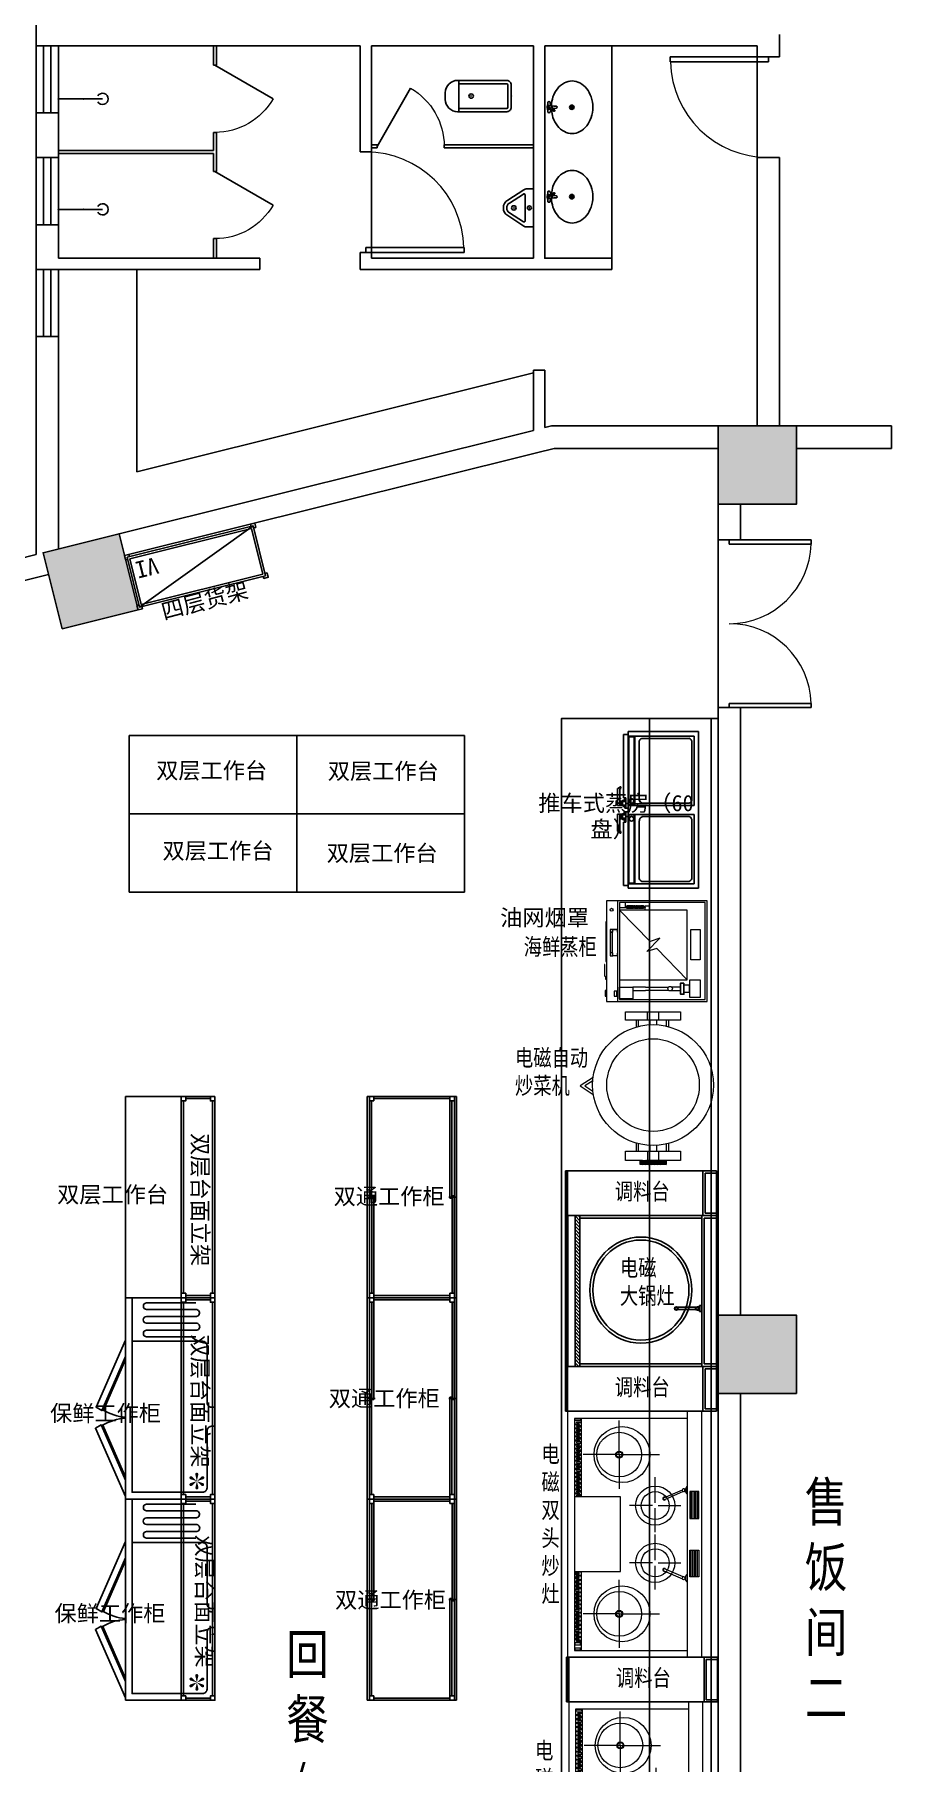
# Model space of a CAD drawing. Extents: x 1159254 to 1730927, y -477824 to -383968.
# Drawn here: x 1626066 to 1633730, y -450475 to -435025 of the extents above; entities that cross this region are included whole.
import ezdxf

# ---------------------------------------------------------------- set-up
doc = ezdxf.new("R2010")
doc.units = 0
doc.header["$LTSCALE"] = 1000
for name, color, linetype in [('COLUMN', 2, 'Continuous'), ('LATRINE', 6, 'Continuous'), ('LVTRY', 6, 'Continuous'), ('PUB_HATCH', 8, 'Continuous'), ('WALL', 6, 'Continuous'), ('WINDOW', 4, 'Continuous'), ('WS_厨房设备', 1, 'Continuous'), ('产品文字', 7, 'Continuous'), ('厨房设备', 7, 'Continuous'), ('家具内线', 8, 'Continuous'), ('新设备', 4, 'Continuous')]:
    doc.layers.add(name, color=color, linetype=linetype)
doc.styles.get("Standard").update_dxf_attribs({"font": '', "width": 0.8})
doc.styles.add('WMF-宋体1', font='')
doc.styles.get('Standard').set_extended_font_data('SimSun')
doc.styles.get('WMF-宋体1').set_extended_font_data('SimSun')

# ---------------------------------------------------------------- blocks, each defined once
blk = doc.blocks.new('Custom_15')
at = {"linetype": 'Continuous'}
for p, q in [((0, 0), (0, 630)), ((0, 630), (700, 630)), ((1400, 630), (700, 630)), ((1400, 0), (1400, 630)), ((700, 0), (0, 0)), ((700, 0), (1400, 0))]:
    blk.add_line(p, q, dxfattribs=at)
for p, q in [((25, 670), (591, 670)), ((25, 630), (25, 670)), ((25, 670), (300, 670)), ((1375, 670), (809, 670)), ((1375, 670), (1100, 670)), ((1375, 630), (1375, 670))]:
    blk.add_line(p, q)
at = {"color": 252, "linetype": 'Continuous'}
for p, q in [((40, 570), (40, 630)), ((45, 575), (45, 625)), ((45, 625), (655, 625)), ((655, 625), (655, 575)), ((660, 630), (660, 570)), ((740, 630), (740, 570)), ((745, 625), (745, 575)), ((1355, 625), (745, 625)), ((1355, 575), (1355, 625)), ((1360, 570), (1360, 630)), ((40, 40), (40, 570)), ((40, 570), (660, 570)), ((655, 575), (45, 575)), ((60, 84), (60, 506)), ((96, 530), (604, 530)), ((640, 506), (640, 84)), ((660, 570), (660, 40)), ((740, 570), (740, 40)), ((1360, 570), (740, 570)), ((745, 575), (1355, 575)), ((760, 506), (760, 84)), ((1304, 530), (796, 530)), ((1340, 84), (1340, 506)), ((1360, 40), (1360, 570)), ((660, 40), (40, 40)), ((604, 60), (96, 60)), ((640, 84), (640, 84)), ((740, 40), (1360, 40)), ((760, 84), (760, 84)), ((796, 60), (1304, 60))]:
    blk.add_line(p, q, dxfattribs=at)
at = {"color": 252}
for p, q in [((508, 723), (493, 698)), ((495, 695), (505, 695)), ((507, 696), (512, 703)), ((661, 724), (510, 724)), ((514, 704), (661, 704)), ((591, 650), (591, 670)), ((591, 650), (683, 650)), ((626, 658), (598, 658)), ((598, 658), (598, 650)), ((612, 678), (612, 663)), ((612, 678), (626, 677)), ((612, 663), (626, 663)), ((621, 704), (621, 677)), ((660, 692), (622, 692)), ((622, 692), (622, 689)), ((622, 689), (626, 684)), ((656, 680), (626, 680)), ((641, 630), (641, 650)), ((656, 684), (660, 689)), ((670, 673), (656, 674)), ((656, 663), (670, 663)), ((683, 658), (656, 658)), ((660, 689), (660, 692)), ((661, 704), (661, 724)), ((661, 674), (661, 704)), ((670, 663), (670, 673)), ((683, 630), (683, 658)), ((717, 630), (717, 658)), ((717, 658), (744, 658)), ((809, 650), (717, 650)), ((730, 673), (744, 674)), ((730, 663), (730, 673)), ((744, 663), (730, 663)), ((739, 724), (890, 724)), ((739, 704), (739, 724)), ((739, 674), (739, 704)), ((886, 704), (739, 704)), ((740, 689), (740, 692)), ((740, 692), (778, 692)), ((744, 684), (740, 689)), ((744, 680), (774, 680)), ((759, 630), (759, 650)), ((778, 689), (774, 684)), ((788, 678), (774, 677)), ((788, 663), (774, 663)), ((774, 658), (802, 658)), ((778, 692), (778, 689)), ((779, 704), (779, 677)), ((788, 678), (788, 663)), ((802, 658), (802, 650)), ((809, 650), (809, 670)), ((893, 696), (888, 703)), ((892, 723), (907, 698)), ((905, 695), (895, 695))]:
    blk.add_line(p, q, dxfattribs=at)
for points in [[(626, 684), (626, 658)], [(656, 658), (656, 684)], [(744, 658), (744, 684)], [(774, 684), (774, 658)]]:
    blk.add_lwpolyline(points, dxfattribs=at)
at = {"color": 252, "linetype": 'Continuous'}
for centre in [(620, 600), (780, 600)]:
    blk.add_circle(centre, 20, dxfattribs=at)
at = {"color": 252}
for centre, radius, start, end in [((495, 697), 2, 148.483, 270), ((505, 697), 2, 270, 324.0966), ((510, 722), 2, 90, 148.483), ((514, 702), 2, 90, 144.0966), ((886, 702), 2, 35.9034, 90), ((890, 722), 2, 31.517, 90), ((895, 697), 2, 215.9034, 270), ((905, 697), 2, 270, 31.517), ((92, 498), 32.6, 82.0836, 165.2965), ((604, 491), 38.6, 22.2016, 90.4183), ((796, 491), 38.6, 89.5817, 157.7984), ((1308, 498), 32.6, 14.7035, 97.9164), ((95, 98), 38.1, 201.729, 270.8909), ((606, 96), 36.5, 267.3243, 340.0558), ((794, 96), 36.5, 199.9442, 272.6757), ((1305, 98), 38.1, 269.1091, 338.271)]:
    blk.add_arc(centre, radius, start, end, dxfattribs=at)
blk = doc.blocks.new('*U46')
at = {"linetype": 'Continuous'}
for p, q in [((0, 0), (0, 800)), ((0, 800), (1800, 800)), ((1800, 800), (1800, 0)), ((1800, 0), (0, 0))]:
    blk.add_line(p, q, dxfattribs=at)
at = {"color": 1, "linetype": 'Continuous'}
blk.add_line((0, 800), (1800, 800), dxfattribs=at)
at = {"color": 252}
for p, q in [((0, 780), (40, 780)), ((0, 780), (1800, 780)), ((40, 780), (40, 740)), ((40, 778), (910, 778)), ((40, 778), (40, 760)), ((910, 778), (910, 760)), ((1760, 740), (1760, 780)), ((40, 740), (0, 740)), ((20, 60), (20, 740)), ((910, 760), (40, 760)), ((890, 740), (890, 758)), ((890, 758), (1760, 758)), ((1760, 740), (890, 740)), ((1800, 740), (1760, 740)), ((1780, 60), (1780, 740)), ((0, 60), (40, 60)), ((40, 20), (0, 20)), ((1800, 20), (0, 20)), ((40, 60), (40, 20)), ((40, 40), (40, 58)), ((40, 58), (910, 58)), ((910, 40), (40, 40)), ((890, 20), (890, 38)), ((890, 38), (1760, 38)), ((1760, 20), (890, 20)), ((910, 58), (910, 40)), ((1760, 20), (1760, 60)), ((1760, 60), (1800, 60)), ((1760, 38), (1760, 20)), ((1800, 20), (1760, 20))]:
    blk.add_line(p, q, dxfattribs=at)
at = {"color": 2, "linetype": 'Continuous'}
for p, q in [((900, 800), (900, 730)), ((900, 0), (900, 70))]:
    blk.add_line(p, q, dxfattribs=at)
at = {"color": 18, "linetype": 'Continuous'}
for p, q in [((0, 20), (0, 60)), ((1800, 60), (1800, 20))]:
    blk.add_line(p, q, dxfattribs=at)
blk = doc.blocks.new('snow')
at = {"lineweight": -3}
for points in [[(-59, 13, 1.234515), (-57, -14), (0, 0)], [(-18, 58, 1.234515), (-41, 43), (0, 0)], [(0, 0), (-41, -42, 1.234515), (-19, -57)], [(41, 44, 1.234515), (17, 57), (0, 0)], [(0, 0), (58, -13, 1.234515), (59, 14)], [(0, 0), (17, -57, 1.234515), (41, -44)]]:
    blk.add_hatch(color=5, dxfattribs=at).paths.add_polyline_path(points)
blk = doc.blocks.new('*U48')
at = {"color": 252}
for points in [[(22, 800), (632, 1068), (662, 1016), (171, 800)], [(169, 800), (654, 1011), (659, 1003), (194, 800)], [(1420, 800), (821, 1062), (791, 1010), (1271, 800)], [(1273, 800), (799, 1005), (794, 996), (1248, 800)]]:
    blk.add_lwpolyline(points, dxfattribs=at)
blk.add_lwpolyline([(0, 800), (1800, 800), (1800, 0), (0, 0)], close=True)
blk.add_lwpolyline([(1410, 740), (1410, 110, -0.414214), (1370, 70), (861, 70, 0.414214), (821, 30), (821, 0), (650, 0), (650, 30, 0.414214), (610, 70), (100, 70, -0.414214), (60, 110), (60, 740), (1800, 740)], format="xyb", dxfattribs=at)
at = {"color": 252, "linetype": 'Continuous', "ltscale": 10}
blk.add_lwpolyline([(1450, 169), (1450, 610, -1), (1509, 610), (1509, 171, 1.131084), (1572, 171), (1572, 612, -1), (1631, 612), (1631, 174, 1.048941), (1695, 169), (1695, 610, -1), (1754, 610), (1754, 171)], format="xyb", dxfattribs=at)
at = {"color": 252, "linetype": 'Continuous', "ltscale": 5}
for centre, radius, start, end in [((274, 771), 450, 3.7195, 31.183), ((1171, 770), 440, 148.817, 176.1107)]:
    blk.add_arc(centre, radius, start, end, dxfattribs=at)
at = {"color": 252}
blk.add_blockref('snow', (160, 161), dxfattribs=at)
blk = doc.blocks.new('Custom_92')
for p, q in [((0, 300), (0, 0)), ((1800, 300), (0, 300)), ((1800, 0), (1800, 300)), ((0, 0), (1800, 0))]:
    blk.add_line(p, q)
at = {"color": 252}
for p, q in [((0, 300), (0, 300)), ((20, 260), (20, 40)), ((1760, 280), (40, 280)), ((1780, 40), (1780, 260)), ((40, 20), (1760, 20))]:
    blk.add_line(p, q, dxfattribs=at)
for points in [[(0, 300), (40, 300), (40, 260), (0, 260)], [(1800, 300), (1760, 300), (1760, 260), (1800, 260)], [(0, 0), (40, 0), (40, 40), (0, 40)], [(1800, 0), (1760, 0), (1760, 40), (1800, 40)]]:
    blk.add_lwpolyline(points, close=True, dxfattribs=at)
blk = doc.blocks.new('*U60')
for p, q in [((20, 20), (20, 480)), ((20, 480), (1180, 480)), ((1180, 480), (1180, 20)), ((1180, 20), (20, 20))]:
    blk.add_line(p, q)
at = {"color": 252, "linetype": 'Continuous', "ltscale": 3}
blk.add_line((20, 480), (1180, 20), dxfattribs=at)
at = {"color": 252}
for p, q in [((40, 40), (40, 460)), ((40, 40), (40, 460)), ((40, 460), (1160, 460)), ((1160, 460), (1160, 40)), ((1160, 40), (40, 40))]:
    blk.add_line(p, q, dxfattribs=at)
for points in [[(40, 480), (40, 500), (0, 500), (0, 460), (20, 460)], [(1160, 480), (1160, 500), (1200, 500), (1200, 460), (1180, 460)], [(40, 20), (40, 0), (0, 0), (0, 40), (20, 40)], [(1160, 20), (1160, 0), (1200, 0), (1200, 40), (1180, 40)]]:
    blk.add_lwpolyline(points, dxfattribs=at)
blk.add_text('IV', height=150).set_placement((66, 80))
blk = doc.blocks.new('*U45')
at = {"linetype": 'Continuous'}
for p, q in [((0, 0), (0, 700)), ((0, 700), (1500, 700)), ((1500, 700), (1500, 0)), ((1500, 0), (0, 0))]:
    blk.add_line(p, q, dxfattribs=at)
blk = doc.blocks.new('*U98')
at = {"color": 252}
for p, q in [((0, 613), (19300, 613)), ((0, 63), (19300, 63))]:
    blk.add_line(p, q, dxfattribs=at)
blk.add_lwpolyline([(0, 1400), (19300, 1400), (19300, 0), (0, 0)], close=True, dxfattribs=at)
blk = doc.blocks.new('*U49')
at = {"linetype": 'Continuous'}
for p, q in [((0, 0), (0, 800)), ((0, 800), (1800, 800)), ((1800, 800), (1800, 0)), ((1800, 0), (0, 0))]:
    blk.add_line(p, q, dxfattribs=at)
blk = doc.blocks.new('_FZH')
blk.add_lwpolyline([(-0.5, -0.5), (0.5, -0.5), (0.5, 0.5), (-0.5, 0.5)], close=True)
at = {"layer": 'PUB_HATCH'}
blk.add_solid([(-0.5, -0.5), (0.5, -0.5), (-0.5, 0.5), (0.5, 0.5)], dxfattribs=at)
blk = doc.blocks.new('$DorLib2D$00000002')
for p, q in [((-0.5, 0), (-0.5, 0.4875)), ((-0.475, 0.4875), (-0.5, 0.4875)), ((-0.475, 0), (-0.475, 0.4875)), ((0.475, 0), (0.475, 0.4875)), ((0.475, 0.4875), (0.5, 0.4875)), ((0.5, 0), (0.5, 0.4875)), ((-0.5, 0), (-0.475, 0)), ((0.5, 0), (0.475, 0))]:
    blk.add_line(p, q)
at = {"lineweight": 13}
for centre, start, end in [((-0.4875, 0), 0, 88.53072), ((0.4875, 0), 91.46928, 180)]:
    blk.add_arc(centre, 0.4875, start, end, dxfattribs=at)
blk = doc.blocks.new('$lvtry$00000221')
at = {"color": 0}
for p, q in [((-124, -91, 0), (-43, -216, 0)), ((-116, -76, 0), (116, -76, 0)), ((43, -216, 0), (124, -91, 0))]:
    blk.add_line(p, q, dxfattribs=at)
at = {"color": 0, "elevation": 0}
blk.add_lwpolyline([(69, -231, -0.57735), (-69, -231), (-162, -88, -0.145378), (-170, -61), (-170, 0), (170, 0), (170, -61, -0.145378), (162, -88)], format="xyb", close=True, dxfattribs=at)
at = {"color": 0}
for centre, radius in [((0, -38, 0), 17.7), ((0, -177, 0), 20)]:
    blk.add_circle(centre, radius, dxfattribs=at)
for centre, radius, start, end in [((-116, -86, 0), 10, 90, 213.0863), ((116, -86, 0), 10, 326.9137, 90), ((0, -191, 0), 50, 210, 330)]:
    blk.add_arc(centre, radius, start, end, dxfattribs=at)
for p in [(0, -38, 0), (0, -177, 0)]:
    blk.add_point(p, dxfattribs=at)
blk = doc.blocks.new('$DorLib2D$00000001')
for p, q in [((0.45, 0.975), (0.5, 0.975)), ((0.45, 0), (0.45, 0.975)), ((0.5, 0), (0.5, 0.975)), ((0.5, 0), (0.45, 0))]:
    blk.add_line(p, q)
at = {"lineweight": 13}
blk.add_arc((0.475, 0), 0.975, 91.4693, 180, dxfattribs=at)
blk = doc.blocks.new('$lvtry$00000168')
at = {"color": 0}
blk.add_line((0, 0), (0, -395), dxfattribs=at)
blk.add_arc((0, -395), 50, 121.0332, 58.9668, dxfattribs=at)
for p in [(0, 0), (0, -223)]:
    blk.add_point(p, dxfattribs=at)
blk = doc.blocks.new('$lvtry$00000200')
at = {"color": 0}
for p, q in [((-110, -40, 0), (-110, -470, 0)), ((100, -30, 0), (-100, -30, 0)), ((110, -470, 0), (110, -40, 0))]:
    blk.add_line(p, q, dxfattribs=at)
at = {"color": 0, "elevation": 0}
blk.add_lwpolyline([(100, 0), (-100, 0, 0.414214), (-140, -40), (-140, -480, 0.414214), (-30, -590), (30, -590, 0.414214), (140, -480), (140, -40, 0.414214)], format="xyb", close=True, dxfattribs=at)
blk.add_lwpolyline([(140, -470), (-140, -470)], dxfattribs=at)
at = {"color": 0}
blk.add_circle((0, -359, 0), 20, dxfattribs=at)
for centre, start, end in [((-100, -40, 0), 90, 180), ((100, -40, 0), 0, 90)]:
    blk.add_arc(centre, 10, start, end, dxfattribs=at)
for p in [(0, 0), (0, -359, 0)]:
    blk.add_point(p, dxfattribs=at)
blk = doc.blocks.new('$TCHSYS$APDOOR2D')
blk.add_line((0.5, 0), (0, 0.866))
at = {"lineweight": 13}
blk.add_arc((0.5, 0), 1, 120, 180, dxfattribs=at)
blk = doc.blocks.new('$lvtry$00000194')
at = {"color": 0}
for p, q in [((-17, -27), (-17, -17)), ((17, -27), (17, -17))]:
    blk.add_line(p, q, dxfattribs=at)
blk.add_lwpolyline([(14, -39, -0.067374), (92, -53, -0.088152), (166, -93, -0.105269), (218, -155, -0.121685), (235, -224, -0.121685), (218, -292, -0.105269), (166, -355, -0.088152), (92, -394, -0.078966), (0, -409, -0.078966), (-92, -394, -0.088152), (-166, -355, -0.105269), (-218, -292, -0.121685), (-235, -224, -0.121685), (-218, -155, -0.105269), (-166, -93, -0.088152), (-92, -53, -0.059935), (-23, -40, -0.059935)], format="xyb", dxfattribs=at)
for centre, radius in [((0, -27), 16.7), ((0, -221), 20), ((0, -221), 15)]:
    blk.add_circle(centre, radius, dxfattribs=at)
for centre, radius, start, end in [((0, -17), 16.7, 0, 180), ((-40, -17), 10.1, 106.6096, 258.1648), ((-64, 250), 259, 274.7069, 282.3732), ((-75, -197), 173, 71.36, 79.1873), ((-29, -63), 6.77, 155.344, 308.3224), ((-171, 35), 166, 324.8411, 338.1337), ((-171, 35), 170, 324.8411, 331.3523), ((-29, -63), 3.37, 155.344, 308.3224), ((100, -178), 170, 132.3141, 138.8253), ((100, -178), 166, 125.5327, 138.8253), ((-12, -42), 10.6, 201.8924, 261.774), ((-381, -99), 372, 2.3982, 6.7627), ((0, -80), 9.9, 201.7837, 338.2163), ((64, 250), 259, 257.6268, 265.2931), ((381, -99), 372, 170.1008, 177.6018), ((75, -197), 173, 100.8127, 110.4191), ((40, -17), 10.1, 281.8352, 73.3904)]:
    blk.add_arc(centre, radius, start, end, dxfattribs=at)
for p in [(0, -27), (0, -221)]:
    blk.add_point(p, dxfattribs=at)
blk = doc.blocks.new('$TCHSYS$WIN2D')
for p, q in [((-0.5, 0.5), (0.5, 0.5)), ((-0.5, 0.5), (-0.5, -0.5)), ((0.5, 0.5), (0.5, -0.5)), ((0.5, 0.167), (-0.5, 0.167)), ((0.5, -0.167), (-0.5, -0.167)), ((-0.5, -0.5), (0.5, -0.5))]:
    blk.add_line(p, q)
blk = doc.blocks.new('摇摆水嘴')
at = {"color": 252}
for p, q in [((96, 270), (96, 125)), ((116, 270), (116, 125))]:
    blk.add_line(p, q, dxfattribs=at)
blk.add_lwpolyline([(82, 95), (130, 95), (130, 80), (82, 80)], close=True, dxfattribs=at)
blk.add_lwpolyline([(120, 114), (120, 95), (92, 95), (92, 114)], dxfattribs=at)
for centre, radius in [((106, 281), 14.6), ((106, 281), 9.98), ((106, 114), 14.6), ((106, 114), 9.98)]:
    blk.add_circle(centre, radius, dxfattribs=at)
blk = doc.blocks.new('A$C3CDE3A88')
at = {"layer": 'WS_厨房设备'}
h = blk.add_hatch(dxfattribs=at)
h.set_pattern_fill('JIS_LC_20', color=4, angle=90, style=0)
h.set_pattern_definition([(135, (1000, 100), (-14.14214, -14.14214), []), (135, (1000, 100.4), (-14.14214, -14.14214), [])])
h.paths.add_polyline_path([(80, 0), (80, 1200), (120, 1200), (120, 0)])
at = {"layer": 'WS_厨房设备', "color": 4}
for p, q in [((0, 0), (0, 1200)), ((0, 1200), (1250, 1200)), ((10, 0), (10, 1200)), ((20, 0), (20, 1200)), ((1130, 1180), (120, 1180)), ((1130, 1180), (120, 1180)), ((1130, 0), (1130, 1200)), ((1250, 1180), (1150, 1180)), ((1150, 1180), (1150, 21)), ((1250, 1200), (1250, 0)), ((1130, 20), (120, 20)), ((1150, 21), (1250, 21)), ((0, 0), (1250, 0))]:
    blk.add_line(p, q, dxfattribs=at)
blk.add_lwpolyline([(80, 0), (80, 1200), (120, 1200), (120, 0)], close=True, dxfattribs=at)
for radius in [422, 398]:
    blk.add_circle((625, 607), radius, dxfattribs=at)
at = {"layer": 'WS_厨房设备', "color": 4, "xscale": -1, "rotation": 90}
blk.add_blockref('摇摆水嘴', (1210, 563), dxfattribs=at)
blk = doc.blocks.new('A$C7BD75608')
at = {"layer": 'WS_厨房设备', "color": 4}
for p, q in [((0, 0), (0, 400)), ((0, 400), (1350, 400)), ((10, 0), (10, 400)), ((20, 0), (20, 400)), ((1230, 0), (1230, 400)), ((1250, 20), (1250, 380)), ((1250, 380), (1350, 380)), ((1350, 400), (1350, 0)), ((1350, 20), (1250, 20)), ((1350, 0), (0, 0))]:
    blk.add_line(p, q, dxfattribs=at)
blk = doc.blocks.new('wwww')
at = {"lineweight": 20}
for p, q in [((675, 116), (679, 111)), ((675, 116), (711, 116)), ((675, 99), (679, 105)), ((675, 99), (711, 99)), ((675, 89), (679, 84)), ((675, 89), (711, 89)), ((675, 72), (679, 78)), ((675, 72), (711, 72)), ((675, 63), (711, 63)), ((675, 63), (679, 57)), ((675, 45), (679, 51)), ((675, 45), (711, 45)), ((675, 36), (679, 31)), ((675, 36), (711, 36)), ((675, 18), (679, 24)), ((675, 18), (711, 18)), ((675, 10), (711, 10)), ((675, 10), (679, 5)), ((679, 111), (679, 105)), ((679, 111), (707, 111)), ((679, 105), (707, 105)), ((679, 84), (679, 78)), ((679, 84), (707, 84)), ((679, 78), (707, 78)), ((679, 57), (707, 57)), ((679, 57), (679, 51)), ((679, 51), (707, 51)), ((679, 31), (679, 24)), ((679, 31), (707, 31)), ((679, 24), (707, 24)), ((679, 5), (707, 5)), ((679, 5), (679, -2)), ((707, 111), (711, 116)), ((707, 111), (707, 105)), ((707, 105), (711, 99)), ((707, 84), (711, 89)), ((707, 84), (707, 78)), ((707, 78), (711, 72)), ((707, 57), (711, 63)), ((707, 57), (707, 51)), ((707, 51), (711, 45)), ((707, 31), (711, 36)), ((707, 31), (707, 24)), ((707, 24), (711, 18)), ((707, 5), (711, 10)), ((707, 5), (707, -2)), ((675, -8), (679, -2)), ((675, -8), (711, -8)), ((675, -17), (711, -17)), ((675, -17), (679, -22)), ((675, -35), (679, -29)), ((675, -35), (711, -35)), ((675, -44), (679, -49)), ((675, -44), (711, -44)), ((675, -62), (679, -56)), ((675, -62), (711, -62)), ((675, -71), (679, -76)), ((675, -71), (711, -71)), ((675, -88), (679, -83)), ((675, -88), (711, -88)), ((675, -98), (679, -103)), ((675, -98), (711, -98)), ((675, -115), (679, -110)), ((675, -115), (711, -115)), ((679, -2), (707, -2)), ((679, -22), (707, -22)), ((679, -22), (679, -29)), ((679, -29), (707, -29)), ((679, -49), (679, -56)), ((679, -49), (707, -49)), ((679, -56), (707, -56)), ((679, -76), (679, -83)), ((679, -76), (707, -76)), ((679, -83), (707, -83)), ((679, -103), (679, -110)), ((679, -103), (707, -103)), ((679, -110), (707, -110)), ((707, -2), (711, -8)), ((707, -22), (711, -17)), ((707, -22), (707, -29)), ((707, -29), (711, -35)), ((707, -49), (711, -44)), ((707, -49), (707, -56)), ((707, -56), (711, -62)), ((707, -76), (711, -71)), ((707, -76), (707, -83)), ((707, -83), (711, -88)), ((707, -103), (711, -98)), ((707, -103), (707, -110)), ((707, -110), (711, -115)), ((-69, -535), (8, -653)), ((-38, -539), (8, -610)), ((87, -535), (10, -653)), ((57, -537), (10, -610))]:
    blk.add_line(p, q, dxfattribs=at)
for points in [[(-580, -27), (-580, -246), (-654, -246), (-654, 246), (-580, 246), (-580, -57)], [(675, -93), (675, -246), (590, -246), (590, 247), (675, 247), (675, -57)], [(-654, 48), (-580, 48)], [(-580, 137), (-522, 137)], [(-526, 121), (-580, 121)], [(-580, 30), (-539, 30)], [(522, 137), (590, 137)], [(590, 121), (526, 121)], [(539, 31), (590, 31)], [(590, 48), (675, 48)], [(675, -115), (675, 116), (711, 116), (711, -115)], [(-654, -51), (-580, -51)], [(-539, -27), (-580, -27)], [(-580, -132), (-528, -132)], [(-519, -148), (-580, -148)], [(590, -148), (519, -148)], [(524, -132), (590, -132)], [(590, -27), (539, -27)], [(590, -50), (675, -50)], [(711, -105), (711, -115), (675, -115), (675, -106)]]:
    blk.add_lwpolyline(points, dxfattribs=at)
for radius in [540, 414]:
    blk.add_circle((0, 0), radius, dxfattribs=at)
blk = doc.blocks.new('1cz2')
at = {"lineweight": 13}
for p, q in [((0, 0), (0, -1200)), ((2200, 0), (0, 0)), ((2200, -1200), (2200, 0)), ((0, -130), (2200, -130)), ((65, -130), (65, -1139)), ((687, -142), (727, -142)), ((700, -151), (700, -147)), ((714, -151), (714, -147)), ((718, -26), (718, -106)), ((958, -26), (718, -26)), ((718, -39), (958, -39)), ((718, -53), (958, -53)), ((718, -67), (958, -67)), ((718, -67), (958, -67)), ((718, -81), (958, -81)), ((718, -94), (958, -94)), ((718, -106), (958, -106)), ((958, -106), (958, -26)), ((1242, -26), (1482, -26)), ((1242, -106), (1242, -26)), ((1482, -39), (1242, -39)), ((1482, -53), (1242, -53)), ((1482, -67), (1242, -67)), ((1482, -67), (1242, -67)), ((1482, -81), (1242, -81)), ((1482, -94), (1242, -94)), ((1482, -106), (1242, -106)), ((1513, -142), (1473, -142)), ((1482, -26), (1482, -106)), ((1486, -151), (1486, -147)), ((1500, -151), (1500, -147)), ((2139, -1139), (2139, -130)), ((844, -392), (844, -188)), ((1356, -392), (1356, -188)), ((388, -739), (388, -379)), ((819, -417), (589, -417)), ((844, -441), (844, -646)), ((1080, -417), (868, -417)), ((1332, -417), (1102, -417)), ((1356, -441), (1356, -646)), ((1593, -417), (1381, -417)), ((1812, -739), (1812, -379)), ((388, -739), (84, -739)), ((388, -739), (693, -739)), ((388, -739), (388, -1062)), ((1433, -727), (767, -727)), ((767, -727), (767, -1139)), ((1433, -1139), (1433, -727)), ((1812, -739), (1507, -739)), ((1812, -739), (2116, -739)), ((1812, -739), (1812, -1062)), ((65, -1079), (767, -1079)), ((1433, -1079), (2139, -1079)), ((0, -1200), (2200, -1200)), ((65, -1139), (65, -1089)), ((65, -1139), (2139, -1139)), ((743, -1139), (1409, -1139)), ((856, -1139), (1348, -1139))]:
    blk.add_line(p, q, dxfattribs=at)
for points in [[(691, -142), (723, -142), (723, -147), (691, -147)], [(1509, -142), (1477, -142), (1477, -147), (1509, -147)]]:
    blk.add_lwpolyline(points, close=True, dxfattribs=at)
for points in [[(714, -151), (700, -151)], [(1486, -151), (1500, -151)], [(774, -341), (702, -173)], [(719, -166), (719, -166), (791, -334)], [(1481, -166), (1481, -166), (1409, -334)], [(1426, -341), (1498, -173)]]:
    blk.add_lwpolyline(points, dxfattribs=at)
for points in [[(65, -1086), (80, -1086, -0.414214), (82, -1088), (82, -1133, -0.414214), (80, -1135), (65, -1135)], [(98, -1082), (99, -1082, -0.414214), (103, -1086), (103, -1116, -0.414214), (99, -1120), (98, -1120, -0.414214), (94, -1116), (94, -1086, -0.414214)], [(116, -1098), (117, -1098, -0.414214), (121, -1102), (121, -1131, -0.414214), (117, -1135), (116, -1135, -0.414214), (112, -1131), (112, -1102, -0.414214)], [(135, -1082), (134, -1082, 0.414214), (130, -1086), (130, -1116, 0.414214), (134, -1120), (135, -1120, 0.414214), (139, -1116), (139, -1086, 0.414214)], [(152, -1098), (154, -1098, -0.414214), (158, -1102), (158, -1131, -0.414214), (154, -1135), (152, -1135, -0.414214), (148, -1131), (148, -1102, -0.414214)], [(172, -1082), (170, -1082, 0.414214), (166, -1086), (166, -1116, 0.414214), (170, -1120), (172, -1120, 0.414214), (176, -1116), (176, -1086, 0.414214)], [(187, -1098), (189, -1098, -0.414214), (193, -1102), (193, -1131, -0.414214), (189, -1135), (187, -1135, -0.414214), (183, -1131), (183, -1102, -0.414214)], [(207, -1082), (205, -1082, 0.414214), (201, -1086), (201, -1116, 0.414214), (205, -1120), (207, -1120, 0.414214), (211, -1116), (211, -1086, 0.414214)], [(224, -1098), (225, -1098, -0.414214), (229, -1102), (229, -1131, -0.414214), (225, -1135), (224, -1135, -0.414214), (220, -1131), (220, -1102, -0.414214)], [(243, -1082), (242, -1082, 0.414214), (238, -1086), (238, -1116, 0.414214), (242, -1120), (243, -1120, 0.414214), (247, -1116), (247, -1086, 0.414214)], [(261, -1098), (263, -1098, -0.414214), (267, -1102), (267, -1131, -0.414214), (263, -1135), (261, -1135, -0.414214), (257, -1131), (257, -1102, -0.414214)], [(281, -1082), (279, -1082, 0.414214), (275, -1086), (275, -1116, 0.414214), (279, -1120), (281, -1120, 0.414214), (285, -1116), (285, -1086, 0.414214)], [(298, -1098), (299, -1098, -0.414214), (303, -1102), (303, -1131, -0.414214), (299, -1135), (298, -1135, -0.414214), (294, -1131), (294, -1102, -0.414214)], [(317, -1082), (316, -1082, 0.414214), (312, -1086), (312, -1116, 0.414214), (316, -1120), (317, -1120, 0.414214), (321, -1116), (321, -1086, 0.414214)], [(333, -1098), (334, -1098, -0.414214), (338, -1102), (338, -1131, -0.414214), (334, -1135), (333, -1135, -0.414214), (329, -1131), (329, -1102, -0.414214)], [(352, -1082), (351, -1082, 0.414214), (347, -1086), (347, -1116, 0.414214), (351, -1120), (352, -1120, 0.414214), (356, -1116), (356, -1086, 0.414214)], [(369, -1098), (371, -1098, -0.414214), (375, -1102), (375, -1131, -0.414214), (371, -1135), (369, -1135, -0.414214), (365, -1131), (365, -1102, -0.414214)], [(389, -1082), (387, -1082, 0.414214), (383, -1086), (383, -1116, 0.414214), (387, -1120), (389, -1120, 0.414214), (393, -1116), (393, -1086, 0.414214)], [(406, -1098), (408, -1098, -0.414214), (412, -1102), (412, -1131, -0.414214), (408, -1135), (406, -1135, -0.414214), (402, -1131), (402, -1102, -0.414214)], [(425, -1082), (424, -1082, 0.414214), (420, -1086), (420, -1116, 0.414214), (424, -1120), (425, -1120, 0.414214), (429, -1116), (429, -1086, 0.414214)], [(443, -1098), (444, -1098, -0.414214), (448, -1102), (448, -1131, -0.414214), (444, -1135), (443, -1135, -0.414214), (439, -1131), (439, -1102, -0.414214)], [(462, -1082), (460, -1082, 0.414214), (456, -1086), (456, -1116, 0.414214), (460, -1120), (462, -1120, 0.414214), (466, -1116), (466, -1086, 0.414214)], [(478, -1098), (479, -1098, -0.414214), (483, -1102), (483, -1131, -0.414214), (479, -1135), (478, -1135, -0.414214), (474, -1131), (474, -1102, -0.414214)], [(497, -1082), (495, -1082, 0.414214), (491, -1086), (491, -1116, 0.414214), (495, -1120), (497, -1120, 0.414214), (501, -1116), (501, -1086, 0.414214)], [(514, -1098), (516, -1098, -0.414214), (520, -1102), (520, -1131, -0.414214), (516, -1135), (514, -1135, -0.414214), (510, -1131), (510, -1102, -0.414214)], [(534, -1082), (532, -1082, 0.414214), (528, -1086), (528, -1116, 0.414214), (532, -1120), (534, -1120, 0.414214), (538, -1116), (538, -1086, 0.414214)], [(552, -1098), (553, -1098, -0.414214), (557, -1102), (557, -1131, -0.414214), (553, -1135), (552, -1135, -0.414214), (548, -1131), (548, -1102, -0.414214)], [(571, -1082), (569, -1082, 0.414214), (565, -1086), (565, -1116, 0.414214), (569, -1120), (571, -1120, 0.414214), (575, -1116), (575, -1086, 0.414214)], [(588, -1098), (590, -1098, -0.414214), (594, -1102), (594, -1131, -0.414214), (590, -1135), (588, -1135, -0.414214), (584, -1131), (584, -1102, -0.414214)], [(608, -1082), (606, -1082, 0.414214), (602, -1086), (602, -1116, 0.414214), (606, -1120), (608, -1120, 0.414214), (612, -1116), (612, -1086, 0.414214)], [(625, -1098), (626, -1098, -0.414214), (630, -1102), (630, -1131, -0.414214), (626, -1135), (625, -1135, -0.414214), (621, -1131), (621, -1102, -0.414214)], [(644, -1082), (643, -1082, 0.414214), (639, -1086), (639, -1116, 0.414214), (643, -1120), (644, -1120, 0.414214), (648, -1116), (648, -1086, 0.414214)], [(662, -1098), (664, -1098, -0.414214), (668, -1102), (668, -1131, -0.414214), (664, -1135), (662, -1135, -0.414214), (658, -1131), (658, -1102, -0.414214)], [(682, -1082), (680, -1082, 0.414214), (676, -1086), (676, -1116, 0.414214), (680, -1120), (682, -1120, 0.414214), (686, -1116), (686, -1086, 0.414214)], [(699, -1098), (700, -1098, -0.414214), (704, -1102), (704, -1131, -0.414214), (700, -1135), (699, -1135, -0.414214), (695, -1131), (695, -1102, -0.414214)], [(718, -1082), (717, -1082, 0.414214), (713, -1086), (713, -1116, 0.414214), (717, -1120), (718, -1120, 0.414214), (722, -1116), (722, -1086, 0.414214)], [(735, -1098), (736, -1098, -0.414214), (740, -1102), (740, -1131, -0.414214), (736, -1135), (735, -1135, -0.414214), (731, -1131), (731, -1102, -0.414214)], [(754, -1082), (752, -1082, 0.414214), (748, -1086), (748, -1116, 0.414214), (752, -1120), (754, -1120, 0.414214), (758, -1116), (758, -1086, 0.414214)], [(1454, -1098), (1452, -1098, 0.414214), (1448, -1102), (1448, -1131, 0.414214), (1452, -1135), (1454, -1135, 0.414214), (1458, -1131), (1458, -1102, 0.414214)], [(1471, -1082), (1472, -1082, -0.414214), (1476, -1086), (1476, -1116, -0.414214), (1472, -1120), (1471, -1120, -0.414214), (1467, -1116), (1467, -1086, -0.414214)], [(1490, -1098), (1489, -1098, 0.414214), (1485, -1102), (1485, -1131, 0.414214), (1489, -1135), (1490, -1135, 0.414214), (1494, -1131), (1494, -1102, 0.414214)], [(1508, -1082), (1510, -1082, -0.414214), (1514, -1086), (1514, -1116, -0.414214), (1510, -1120), (1508, -1120, -0.414214), (1504, -1116), (1504, -1086, -0.414214)], [(1528, -1098), (1526, -1098, 0.414214), (1522, -1102), (1522, -1131, 0.414214), (1526, -1135), (1528, -1135, 0.414214), (1532, -1131), (1532, -1102, 0.414214)], [(1545, -1082), (1546, -1082, -0.414214), (1550, -1086), (1550, -1116, -0.414214), (1546, -1120), (1545, -1120, -0.414214), (1541, -1116), (1541, -1086, -0.414214)], [(1564, -1098), (1563, -1098, 0.414214), (1559, -1102), (1559, -1131, 0.414214), (1563, -1135), (1564, -1135, 0.414214), (1568, -1131), (1568, -1102, 0.414214)], [(1581, -1082), (1583, -1082, -0.414214), (1587, -1086), (1587, -1116, -0.414214), (1583, -1120), (1581, -1120, -0.414214), (1577, -1116), (1577, -1086, -0.414214)], [(1601, -1098), (1599, -1098, 0.414214), (1595, -1102), (1595, -1131, 0.414214), (1599, -1135), (1601, -1135, 0.414214), (1605, -1131), (1605, -1102, 0.414214)], [(1619, -1082), (1620, -1082, -0.414214), (1624, -1086), (1624, -1116, -0.414214), (1620, -1120), (1619, -1120, -0.414214), (1615, -1116), (1615, -1086, -0.414214)], [(1638, -1098), (1637, -1098, 0.414214), (1633, -1102), (1633, -1131, 0.414214), (1637, -1135), (1638, -1135, 0.414214), (1642, -1131), (1642, -1102, 0.414214)], [(1655, -1082), (1657, -1082, -0.414214), (1661, -1086), (1661, -1116, -0.414214), (1657, -1120), (1655, -1120, -0.414214), (1651, -1116), (1651, -1086, -0.414214)], [(1675, -1098), (1673, -1098, 0.414214), (1669, -1102), (1669, -1131, 0.414214), (1673, -1135), (1675, -1135, 0.414214), (1679, -1131), (1679, -1102, 0.414214)], [(1690, -1082), (1692, -1082, -0.414214), (1696, -1086), (1696, -1116, -0.414214), (1692, -1120), (1690, -1120, -0.414214), (1686, -1116), (1686, -1086, -0.414214)], [(1710, -1098), (1708, -1098, 0.414214), (1704, -1102), (1704, -1131, 0.414214), (1708, -1135), (1710, -1135, 0.414214), (1714, -1131), (1714, -1102, 0.414214)], [(1727, -1082), (1728, -1082, -0.414214), (1732, -1086), (1732, -1116, -0.414214), (1728, -1120), (1727, -1120, -0.414214), (1723, -1116), (1723, -1086, -0.414214)], [(1746, -1098), (1745, -1098, 0.414214), (1741, -1102), (1741, -1131, 0.414214), (1745, -1135), (1746, -1135, 0.414214), (1750, -1131), (1750, -1102, 0.414214)], [(1763, -1082), (1765, -1082, -0.414214), (1769, -1086), (1769, -1116, -0.414214), (1765, -1120), (1763, -1120, -0.414214), (1759, -1116), (1759, -1086, -0.414214)], [(1783, -1098), (1781, -1098, 0.414214), (1777, -1102), (1777, -1131, 0.414214), (1781, -1135), (1783, -1135, 0.414214), (1787, -1131), (1787, -1102, 0.414214)], [(1800, -1082), (1802, -1082, -0.414214), (1806, -1086), (1806, -1116, -0.414214), (1802, -1120), (1800, -1120, -0.414214), (1796, -1116), (1796, -1086, -0.414214)], [(1820, -1098), (1818, -1098, 0.414214), (1814, -1102), (1814, -1131, 0.414214), (1818, -1135), (1820, -1135, 0.414214), (1824, -1131), (1824, -1102, 0.414214)], [(1835, -1082), (1837, -1082, -0.414214), (1841, -1086), (1841, -1116, -0.414214), (1837, -1120), (1835, -1120, -0.414214), (1831, -1116), (1831, -1086, -0.414214)], [(1855, -1098), (1853, -1098, 0.414214), (1849, -1102), (1849, -1131, 0.414214), (1853, -1135), (1855, -1135, 0.414214), (1859, -1131), (1859, -1102, 0.414214)], [(1872, -1082), (1873, -1082, -0.414214), (1877, -1086), (1877, -1116, -0.414214), (1873, -1120), (1872, -1120, -0.414214), (1868, -1116), (1868, -1086, -0.414214)], [(1891, -1098), (1890, -1098, 0.414214), (1886, -1102), (1886, -1131, 0.414214), (1890, -1135), (1891, -1135, 0.414214), (1895, -1131), (1895, -1102, 0.414214)], [(1909, -1082), (1911, -1082, -0.414214), (1915, -1086), (1915, -1116, -0.414214), (1911, -1120), (1909, -1120, -0.414214), (1905, -1116), (1905, -1086, -0.414214)], [(1928, -1098), (1927, -1098, 0.414214), (1923, -1102), (1923, -1131, 0.414214), (1927, -1135), (1928, -1135, 0.414214), (1932, -1131), (1932, -1102, 0.414214)], [(1946, -1082), (1947, -1082, -0.414214), (1951, -1086), (1951, -1116, -0.414214), (1947, -1120), (1946, -1120, -0.414214), (1942, -1116), (1942, -1086, -0.414214)], [(1965, -1098), (1963, -1098, 0.414214), (1959, -1102), (1959, -1131, 0.414214), (1963, -1135), (1965, -1135, 0.414214), (1969, -1131), (1969, -1102, 0.414214)], [(1981, -1082), (1982, -1082, -0.414214), (1986, -1086), (1986, -1116, -0.414214), (1982, -1120), (1981, -1120, -0.414214), (1977, -1116), (1977, -1086, -0.414214)], [(2000, -1098), (1999, -1098, 0.414214), (1995, -1102), (1995, -1131, 0.414214), (1999, -1135), (2000, -1135, 0.414214), (2004, -1131), (2004, -1102, 0.414214)], [(2017, -1082), (2019, -1082, -0.414214), (2023, -1086), (2023, -1116, -0.414214), (2019, -1120), (2017, -1120, -0.414214), (2013, -1116), (2013, -1086, -0.414214)], [(2037, -1098), (2035, -1098, 0.414214), (2031, -1102), (2031, -1131, 0.414214), (2035, -1135), (2037, -1135, 0.414214), (2041, -1131), (2041, -1102, 0.414214)], [(2055, -1082), (2053, -1082, 0.414214), (2049, -1086), (2049, -1116, 0.414214), (2053, -1120), (2055, -1120, 0.414214), (2059, -1116), (2059, -1086, 0.414214)], [(2088, -1086), (2073, -1086, 0.414214), (2071, -1088), (2071, -1133, 0.414214), (2073, -1135), (2088, -1135)], [(2135, -1086), (2120, -1086, 0.414214), (2118, -1088), (2118, -1133, 0.414214), (2120, -1135), (2135, -1135)]]:
    blk.add_lwpolyline(points, format="xyb", close=True, dxfattribs=at)
blk.add_lwpolyline([(1433, -1082, -0.061813), (1434, -1082), (1436, -1082, -0.414214), (1440, -1086), (1440, -1116, -0.414214), (1436, -1120), (1434, -1120, -0.061813), (1433, -1120, -0.061813)], format="xyb", dxfattribs=at)
for centre, radius in [((844, -417), 175), ((844, -417), 125), ((1356, -417), 175), ((1356, -417), 125), ((388, -714), 250), ((388, -739), 200), ((1812, -714), 250), ((1812, -739), 200), ((388, -739), 31.8), ((388, -739), 25.1), ((1812, -739), 31.8), ((1812, -739), 25.1)]:
    blk.add_circle(centre, radius, dxfattribs=at)
for centre, radius, start, end in [((690, -122), 20.6, 202.9789, 261.0254), ((707, -162), 12.6, 121.7504, 58.2496), ((724, -122), 20.6, 278.9746, 337.0211), ((1476, -122), 20.6, 202.9789, 261.0254), ((1493, -162), 12.6, 121.7504, 58.2496), ((1510, -122), 20.6, 278.9746, 337.0211), ((782, -337), 13.1, 156.673, 69.8213), ((782, -337), 8.99, 203.2471, 23.2471), ((1418, -337), 13.1, 110.1787, 23.327), ((1418, -337), 8.99, 156.7529, 336.7529)]:
    blk.add_arc(centre, radius, start, end, dxfattribs=at)
blk = doc.blocks.new('A$C62D5222F')
at = {"lineweight": 18}
blk.add_hatch(color=4, dxfattribs=at).paths.add_polyline_path([(187, 18), (187, 12), (542, 12), (542, 18)])
h = blk.add_hatch(color=4, dxfattribs=at)
h.paths.add_polyline_path([(281, 75), (256, 75), (256, 50), (281, 50)])
h.paths.add_polyline_path([(467, 73), (281, 73), (281, 52), (467, 52)])
h.paths.add_polyline_path([(492, 75), (467, 75), (467, 50), (492, 50)])
h = blk.add_hatch(color=4, dxfattribs=at)
h.paths.add_polyline_path([(681, 10), (702, 10), (702, 12), (680, 12), (670, 2), (570, 2), (570, 0), (671, 0)])
h.paths.add_polyline_path([(695, 18), (691, 18), (691, 12), (695, 12)])
h = blk.add_hatch(color=4, dxfattribs=at)
h.paths.add_polyline_path([(854, 12), (802, 12), (802, 6), (854, 6)])
h.paths.add_polyline_path([(830, 18), (826, 18), (826, 12), (830, 12)])
at = {"color": 4, "lineweight": 18}
for p, q in [((883, 901), (17, 901)), ((17, 901), (17, 135)), ((883, 135), (883, 901)), ((708, 741), (83, 741)), ((83, 741), (83, 135)), ((427, 469), (708, 741)), ((708, 665), (708, 741)), ((708, 135), (708, 665)), ((335, 496), (364, 408)), ((335, 496), (455, 380)), ((427, 469), (455, 380)), ((772, 366), (772, 573)), ((801, 573), (801, 366)), ((83, 135), (364, 408)), ((772, 366), (772, 253)), ((801, 253), (801, 366)), ((777, 253), (801, 253)), ((0, 118), (900, 118)), ((17, 135), (883, 135)), ((670, 2), (680, 12)), ((671, 0), (681, 10))]:
    blk.add_line(p, q, dxfattribs=at)
for points in [[(0, 18), (900, 18), (900, 918), (0, 918)], [(258, 855), (528, 855), (528, 771), (258, 771)], [(711, 760), (861, 760), (861, 860), (711, 860)], [(45, 399), (83, 399), (83, 364), (45, 364)], [(17, 135), (61, 135), (61, 188), (17, 188)], [(878, 135), (772, 135), (772, 253), (878, 253)], [(187, 12), (542, 12), (542, 18), (187, 18)], [(256, 115), (281, 115), (281, 118), (256, 118)], [(256, 75), (258, 75), (258, 115), (256, 115)], [(256, 50), (281, 50), (281, 75), (256, 75)], [(467, 50), (492, 50), (492, 75), (467, 75)], [(468, 115), (493, 115), (493, 118), (468, 118)], [(492, 75), (490, 75), (490, 115), (492, 115)], [(691, 12), (695, 12), (695, 18), (691, 18)], [(854, 12), (802, 12), (802, 6), (854, 6)], [(808, 86), (854, 86), (854, 110), (808, 110)], [(820, 110), (842, 110), (842, 118), (820, 118)], [(826, 12), (830, 12), (830, 18), (826, 18)]]:
    blk.add_lwpolyline(points, close=True, dxfattribs=at)
at = {"color": 4}
blk.add_lwpolyline([(736, 710), (836, 710), (836, 680), (736, 680)], close=True, dxfattribs=at)
at = {"color": 4, "lineweight": 18}
for points in [[(817, 710), (817, 760), (756, 760), (756, 710)], [(769, 597), (769, 680), (804, 680), (804, 597)], [(467, 73), (281, 73), (281, 52), (467, 52)], [(670, 2), (570, 2), (570, 0), (671, 0)], [(681, 10), (702, 10), (702, 12), (680, 12)]]:
    blk.add_lwpolyline(points, dxfattribs=at)
for centre, radius in [((786, 587), 20.2), ((80, 64), 12.5)]:
    blk.add_circle(centre, radius, dxfattribs=at)
for centre, start_param, end_param in [((57, 348), 2.617994, 6.806784), ((57, 344), 2.617994, 6.806784), ((57, 341), 2.617994, 6.806784), ((57, 337), 2.617994, 6.806784), ((57, 333), 2.617994, 6.806784), ((57, 330), 2.617994, 6.806784), ((57, 326), 2.617994, 6.806784), ((57, 322), 2.617994, 6.806784), ((57, 319), 2.617994, 6.806784), ((57, 315), 2.617994, 6.806784), ((57, 311), 2.617994, 6.806784), ((57, 308), 2.617994, 6.806784), ((57, 352), 1.570796, 1.5708), ((57, 348), 1.570793, 1.5708), ((57, 304), 2.617994, 6.806784), ((57, 300), 2.617994, 6.806784), ((57, 297), 2.617994, 6.806784), ((57, 293), 2.617994, 6.806784), ((57, 289), 2.617994, 6.806784), ((57, 286), 2.617994, 6.806784), ((57, 282), 2.617994, 6.806784), ((57, 278), 2.617994, 6.806784), ((57, 275), 2.617994, 6.806784), ((57, 271), 2.617994, 6.806784), ((57, 267), 2.617994, 6.806784), ((57, 264), 2.617994, 6.806784), ((57, 260), 2.617994, 6.806784), ((57, 256), 2.617994, 6.806784), ((57, 252), 2.617994, 6.806784), ((57, 249), 2.617994, 6.806784), ((57, 245), 2.617994, 6.806784), ((57, 241), 2.617994, 6.806784), ((57, 238), 2.617994, 6.806784), ((57, 234), 2.617994, 6.806784), ((57, 230), 2.617994, 6.806784), ((57, 227), 2.617994, 6.806784), ((57, 223), 2.617994, 6.806784), ((57, 219), 2.617994, 6.806784), ((57, 216), 2.617994, 6.806784), ((57, 212), 2.617994, 6.806784), ((57, 208), 2.617994, 6.806784), ((57, 205), 2.617997, 6.806787), ((57, 245), 1.570793, 1.570796), ((57, 238), 7.853978, 7.853982), ((57, 234), 1.570796, 1.5708), ((57, 230), 7.853978, 7.853982), ((57, 227), 1.570796, 1.5708), ((57, 223), 7.853978, 7.853982), ((57, 219), 1.570793, 1.5708), ((57, 216), 7.853978, 7.853982), ((57, 212), 1.570793, 1.570796), ((57, 208), 1.570795, 1.570801), ((57, 205), 1.570795, 1.570802)]:
    blk.add_ellipse(centre, major_axis=(-11.9, 0), ratio=0.309203, start_param=start_param, end_param=end_param, dxfattribs=at)
blk.add_ellipse((57, 201), major_axis=(-11.9, 0), ratio=0.309203, dxfattribs=at)
blk.add_spline([(55, 351), (49, 357), (64, 364)], degree=3, dxfattribs=at)
at = {"color": 4, "lineweight": 18, "start_tangent": (0, 1), "end_tangent": (0, -1)}
blk.add_spline([(67, 199), (48, 194), (48, 188)], degree=3, dxfattribs=at)

msp = doc.modelspace()

# ---------------------------------------------------------------- linework, layer by layer
at = {"layer": 'LATRINE'}
for p, q in [((1627667.3, -435124.8), (1627667.3, -435299.8)), ((1627692.3, -435124.8), (1627667.3, -435124.8)), ((1627692.3, -435299.8), (1627692.3, -435124.8)), ((1627667.3, -435299.8), (1627692.3, -435299.8)), ((1627692.3, -435899.8), (1627667.3, -435899.8)), ((1627667.3, -435899.8), (1627667.3, -436062.3)), ((1627692.3, -436074.8), (1627692.3, -435899.8)), ((1626279.8, -436062.3), (1627667.3, -436062.3)), ((1626279.8, -436087.3), (1627667.3, -436087.3)), ((1627667.3, -436087.3), (1627667.3, -436249.8)), ((1627692.3, -436249.8), (1627692.3, -436074.8)), ((1629129.8, -436012.3), (1629079.8, -436012.3)), ((1629079.8, -436037.3), (1629129.8, -436037.3)), ((1629129.8, -436037.3), (1629129.8, -436012.3)), ((1630529.8, -436012.3), (1629729.8, -436012.3)), ((1629729.8, -436012.3), (1629729.8, -436037.3)), ((1629729.8, -436037.3), (1630529.8, -436037.3)), ((1627667.3, -436249.8), (1627692.3, -436249.8)), ((1627692.3, -436849.8), (1627667.3, -436849.8)), ((1627667.3, -436849.8), (1627667.3, -437024.8)), ((1627692.3, -437024.8), (1627692.3, -436849.8))]:
    msp.add_line(p, q, dxfattribs=at)
at = {"layer": 'LVTRY'}
for p, q in [((1626979.8, -437124.8), (1626979.8, -438934.4)), ((1626979.8, -438934.4), (1630529.8, -438049.3))]:
    msp.add_line(p, q, dxfattribs=at)
msp.add_lwpolyline([(1630629.8, -435124.8), (1630629.8, -437024.8), (1631229.8, -437024.8), (1631229.8, -435124.8)], close=True, dxfattribs=at)
at = {"layer": 'WALL'}
for p, q in [((1626079.8, -434724.8), (1626079.8, -435024.8)), ((1626079.8, -435024.8), (1626079.8, -435124.8)), ((1632729.8, -435224.8), (1632729.8, -435024.8)), ((1626079.8, -435124.8), (1626279.8, -435124.8)), ((1626279.8, -435124.8), (1627579.8, -435124.8)), ((1627579.8, -435124.8), (1628979.8, -435124.8)), ((1628979.8, -435124.8), (1628979.8, -436024.8)), ((1629079.8, -435124.8), (1629079.8, -436024.8)), ((1629079.8, -435124.8), (1630029.8, -435124.8)), ((1630029.8, -435124.8), (1630529.8, -435124.8)), ((1630529.8, -435124.8), (1630529.8, -436024.8)), ((1630629.8, -435124.8), (1632529.8, -435124.8)), ((1630629.8, -435124.8), (1630629.8, -436024.8)), ((1632529.8, -435124.8), (1632529.8, -435224.8)), ((1632529.8, -435224.8), (1632729.8, -435224.8)), ((1626279.8, -435724.8), (1626079.8, -435724.8)), ((1626079.8, -435724.8), (1626079.8, -436074.8)), ((1626279.8, -436074.8), (1626279.8, -435724.8)), ((1626079.8, -436074.8), (1626079.8, -436124.8)), ((1626079.8, -436124.8), (1626279.8, -436124.8)), ((1626279.8, -436124.8), (1626279.8, -436074.8)), ((1628979.8, -436024.8), (1628979.8, -436074.8)), ((1628979.8, -436074.8), (1629079.8, -436074.8)), ((1629079.8, -436074.8), (1629079.8, -436024.8)), ((1630529.8, -436024.8), (1630529.8, -437024.8)), ((1630629.8, -436024.8), (1630629.8, -437024.8)), ((1632729.8, -436124.8), (1632529.8, -436124.8)), ((1632529.8, -436124.8), (1632529.8, -438524.8)), ((1632729.8, -438524.8), (1632729.8, -436124.8)), ((1626279.8, -436724.8), (1626079.8, -436724.8)), ((1626079.8, -436724.8), (1626079.8, -437024.8)), ((1626279.8, -437024.8), (1626279.8, -436724.8)), ((1626079.8, -437024.8), (1626079.8, -437124.8)), ((1626279.8, -437024.8), (1627679.8, -437024.8)), ((1627679.8, -437024.8), (1628079.8, -437024.8)), ((1628079.8, -437024.8), (1628079.8, -437124.8)), ((1629079.8, -436974.8), (1628979.8, -436974.8)), ((1628979.8, -436974.8), (1628979.8, -437124.8)), ((1629079.8, -437024.8), (1629079.8, -436974.8)), ((1629079.8, -437024.8), (1630529.8, -437024.8)), ((1630629.8, -437024.8), (1631229.8, -437024.8)), ((1631229.8, -437024.8), (1631229.8, -437124.8)), ((1626079.8, -437124.8), (1626279.8, -437124.8)), ((1626279.8, -437124.8), (1627679.8, -437124.8)), ((1627679.8, -437124.8), (1628079.8, -437124.8)), ((1628979.8, -437124.8), (1630529.8, -437124.8)), ((1630529.8, -437124.8), (1631229.8, -437124.8)), ((1626279.8, -437724.8), (1626079.8, -437724.8)), ((1626079.8, -437724.8), (1626079.8, -439674.1)), ((1626279.8, -439624.3), (1626279.8, -437724.8)), ((1630529.8, -438024.8), (1630529.8, -438564.6)), ((1630629.8, -438024.8), (1630529.8, -438024.8)), ((1630629.8, -438024.8), (1630629.8, -438539.7)), ((1630529.8, -438564.6), (1626822.4, -439489)), ((1630689.5, -438524.8), (1630629.8, -438539.7)), ((1630689.5, -438524.8), (1632179.8, -438524.8)), ((1633729.8, -438524.8), (1632879.8, -438524.8)), ((1633729.8, -438724.8), (1633729.8, -438524.8)), ((1630554, -438764.7), (1626870.7, -439683)), ((1630714.1, -438724.8), (1630554, -438764.7)), ((1630714.1, -438724.8), (1632179.8, -438724.8)), ((1632879.8, -438724.8), (1633729.8, -438724.8)), ((1632179.8, -439224.8), (1632179.8, -439542.8)), ((1632379.8, -439542.8), (1632379.8, -439224.8)), ((1632179.8, -439542.8), (1632379.8, -439542.8)), ((1626079.8, -439674.1), (1624719.3, -440013.3)), ((1626191.5, -439852.4), (1624767.7, -440207.4)), ((1632379.8, -441042.8), (1632179.8, -441042.8)), ((1632179.8, -441042.8), (1632179.8, -446474.8)), ((1632379.8, -446474.8), (1632379.8, -441042.8)), ((1632179.8, -454474.8), (1632179.8, -447174.8)), ((1632379.8, -454474.8), (1632379.8, -447174.8))]:
    msp.add_line(p, q, dxfattribs=at)
at = {"layer": 'WINDOW'}
for p, q in [((1632529.8, -436124.8), (1632529.8, -435224.8)), ((1629079.8, -436074.8), (1629079.8, -436974.8)), ((1632179.8, -441042.8), (1632179.8, -439542.8))]:
    msp.add_line(p, q, dxfattribs=at)

# ---------------------------------------------------------------- block references
at = {"color": 4, "rotation": 270}
msp.add_blockref('A$C62D5222F', (1631163.3, -442770), dxfattribs=at)
at = {"layer": 'COLUMN', "xscale": 700, "yscale": 700, "zscale": 700}
for p in [(1632529.8, -438874.8), (1632529.8, -446824.8)]:
    msp.add_blockref('_FZH', p, dxfattribs=at)
at = {"layer": 'COLUMN', "xscale": 699.9999999996636, "yscale": 699.9999999998895, "zscale": 699.9999999998895, "rotation": 14.00000000002986}
msp.add_blockref('_FZH', (1626567.4, -439913.2), dxfattribs=at)
at = {"layer": 'LATRINE', "zscale": 25}
for p, xscale, yscale, rotation in [((1627679.8, -435599.8), 600, -600, 90), ((1629429.8, -436024.8), -600, 600, 4.600073525055819e-12), ((1627679.8, -436549.8), 600, -600, 90)]:
    msp.add_blockref('$TCHSYS$APDOOR2D', p, dxfattribs=dict(at, xscale=xscale, yscale=yscale, rotation=rotation))
at = {"layer": 'LVTRY', "yscale": -1}
for name, p, rotation in [('$lvtry$00000200', (1630329.8, -435574.8), 90), ('$lvtry$00000194', (1630649.8, -436474.8), 270), ('$lvtry$00000221', (1630529.8, -436574.8), 90)]:
    msp.add_blockref(name, p, dxfattribs=dict(at, rotation=rotation))
at = {"layer": 'LVTRY'}
for name, p, rotation in [('$lvtry$00000194', (1630649.8, -435674.8), 90), ('$lvtry$00000168', (1626279.8, -435599.8), 90.0000000000023), ('$lvtry$00000168', (1626279.8, -436587.6), 90.0000000000023)]:
    msp.add_blockref(name, p, dxfattribs=dict(at, rotation=rotation))
at = {"layer": 'WINDOW'}
for name, p, xscale, yscale, zscale, rotation in [('$TCHSYS$WIN2D', (1626179.8, -435424.8), -600, -200, -600, 90), ('$DorLib2D$00000001', (1632629.8, -435674.8), 900, 900, 900, 90), ('$TCHSYS$WIN2D', (1626179.8, -436424.8), -600, -200, -600, 90), ('$DorLib2D$00000001', (1629029.8, -436524.8), 900, 900, 900, 270), ('$TCHSYS$WIN2D', (1626179.8, -437424.8), -600, 200, -600, 90), ('$DorLib2D$00000002', (1632279.8, -440292.8), -1500, -1500, -1500, 89.9999999996589)]:
    msp.add_blockref(name, p, dxfattribs=dict(at, xscale=xscale, yscale=yscale, zscale=zscale, rotation=rotation))
at = {"layer": 'WS_厨房设备', "xscale": -1}
for name, p, rotation in [('*U60', (1626870.7, -439683), 194.0000000000435), ('*U46', (1629041.4, -446319.2), 270)]:
    msp.add_blockref(name, p, dxfattribs=dict(at, rotation=rotation))
at = {"layer": 'WS_厨房设备'}
for name, p, rotation in [('*U98', (1632179.8, -460440.3), 90), ('Custom_15', (1632004.8, -442657.9), 90), ('*U49', (1626878.9, -444519.2), 270), ('Custom_92', (1627678.9, -446319.2), 90), ('*U48', (1627678.9, -448119.2), 90), ('Custom_92', (1627678.9, -448119.2), 90), ('*U46', (1629041.4, -446319.2), 270), ('*U48', (1627678.9, -449919.2), 90), ('Custom_92', (1627678.9, -449919.2), 90), ('*U46', (1629041.4, -448119.2), 270)]:
    msp.add_blockref(name, p, dxfattribs=dict(at, rotation=rotation))
at = {"layer": 'WS_厨房设备', "xscale": -1}
for p in [(1628411.4, -441991.7), (1629911.4, -441991.7), (1628411.4, -442691.7), (1629911.4, -442691.7)]:
    msp.add_blockref('*U45', p, dxfattribs=at)
at = {"layer": '厨房设备'}
for p in [(1630814.1, -445584.3), (1630814.1, -447334.3), (1630824.1, -449934.3)]:
    msp.add_blockref('A$C7BD75608', p, dxfattribs=at)
at = {"layer": '厨房设备', "xscale": 1.080000000074506, "yscale": 1.125, "zscale": 1.08}
msp.add_blockref('A$C3CDE3A88', (1630814.1, -446934.3), dxfattribs=at)
at = {"layer": '新设备', "rotation": 270}
for name, p in [('wwww', (1631597.6, -444417.9)), ('1cz2', (1632034.1, -447334.3)), ('1cz2', (1632044.1, -449934.3))]:
    msp.add_blockref(name, p, dxfattribs=at)

# ---------------------------------------------------------------- texts
at = {"layer": 'WALL', "char_height": 350, "width": 404.548, "attachment_point": 1}
for s, insert in [('{\\C0;售饭间二}', (1632954.5, -447969.4)), ('{\\C0;回餐/职工/小炒副食操作间}', (1628315.6, -449331.2))]:
    msp.add_mtext(s, dxfattribs=dict(at, insert=insert))
at = {"layer": '产品文字', "color": 7, "lineweight": 0, "style": 'WMF-宋体1'}
for s, rotation, p in [('四层货架', 14.76545, (1627222.8, -440258.4)), ('双层台面立架', 270, (1627475.1, -444847.4)), ('双层台面立架', 270, (1627475.1, -446647.4)), ('双层台面立架', 270, (1627514.8, -448437.4))]:
    msp.add_text(s, height=145.52, rotation=rotation, dxfattribs=at).set_placement(p)
for s, p in [('双层工作台', (1627154.4, -441678.3)), ('双层工作台', (1628689.3, -441683.4)), ('推车式蒸房（60', (1630571.8, -441969.2)), ('盘）', (1631037.9, -442202.3)), ('双层工作台', (1627210.9, -442396.3)), ('双层工作台', (1628679, -442416.8)), ('油网烟罩', (1630230.6, -442993.4)), ('双层工作台', (1626268, -445469.8)), ('双通工作柜', (1628741.2, -445486.1)), ('保鲜工作柜', (1626205.2, -447424.8)), ('双通工作柜', (1628698.2, -447292.7)), ('双通工作柜', (1628754, -449094.3)), ('保鲜工作柜', (1626244.9, -449214.8))]:
    msp.add_text(s, height=145.52, dxfattribs=at).set_placement(p)
at = {"layer": '家具内线', "color": 1, "char_height": 150, "attachment_point": 1, "rotation": 0.00477}
for s, insert, width in [('海鲜蒸柜', (1630440.4, -443106.2), 674.974), ('电磁自动炒菜机', (1630362.8, -444098.3), 674.974), ('调料台', (1631255.5, -445293.4), 609.009), ('电磁\\P大锅灶', (1631301.2, -445976.8), 767.458), ('调料台', (1631255.5, -447043.4), 609.009), ('电磁\\P双头炒灶', (1630599.4, -447642), 242.422), ('调料台', (1631265.5, -449643.4), 609.009), ('电磁\\P双头炒灶', (1630542.7, -450293), 242.422)]:
    msp.add_mtext(s, dxfattribs=dict(at, insert=insert, width=width))

doc.saveas('drawing.dxf')
